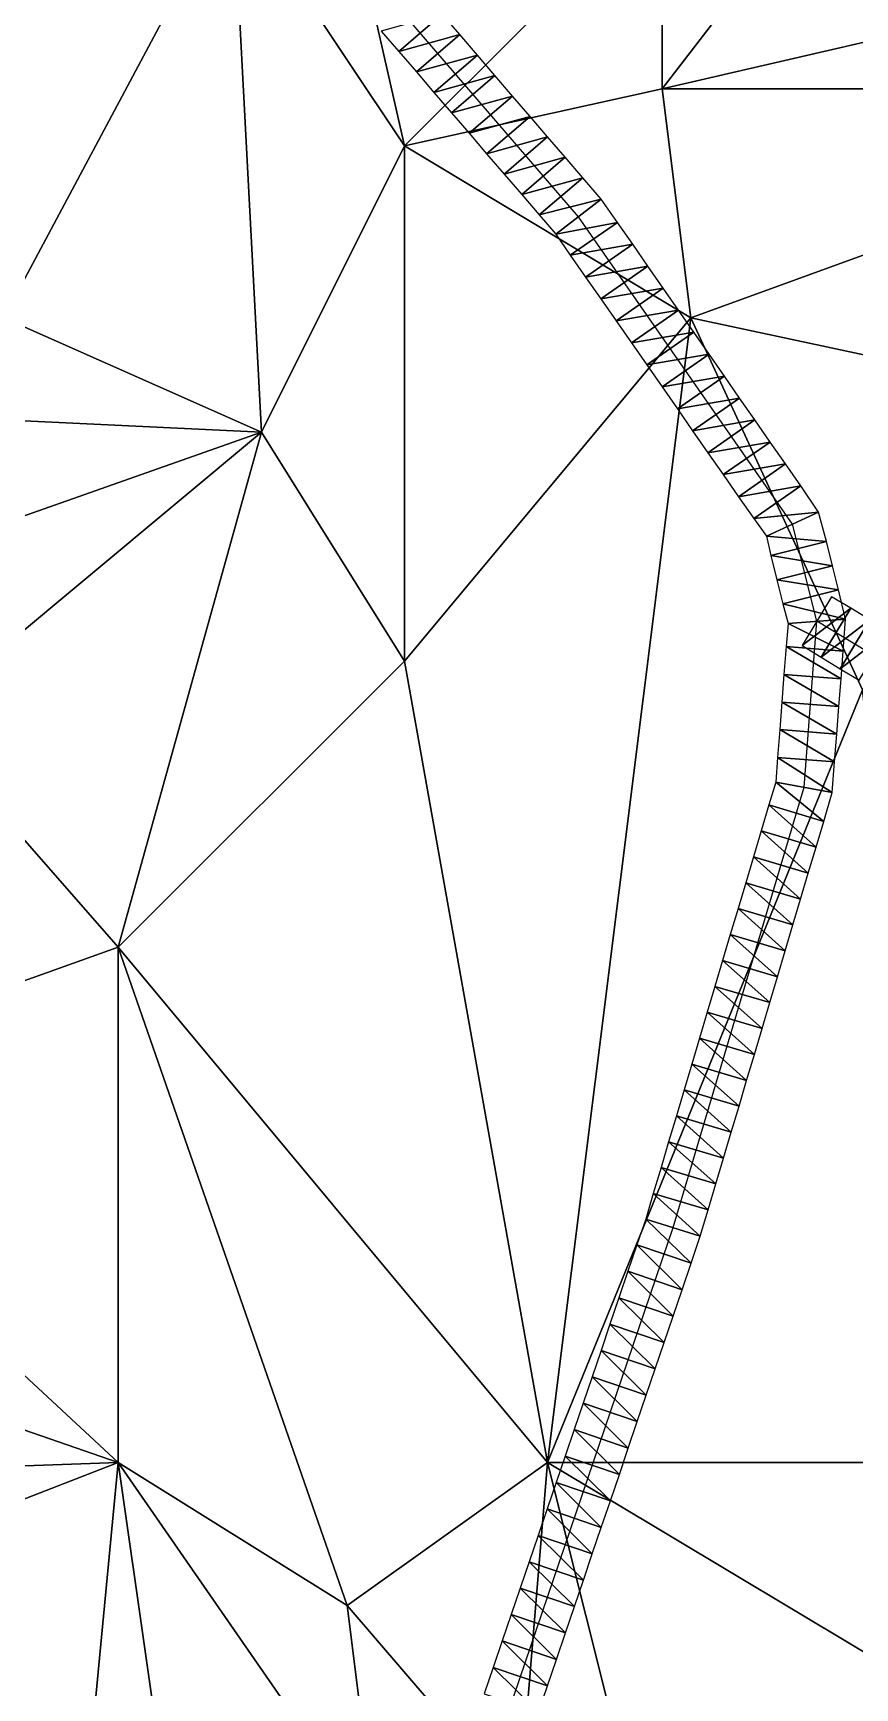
# Model space of a CAD drawing. Header units: metres. Extents: x -1103 to 901, y -902 to 905.
# Drawn here: x 414.1 to 471.5, y 562.2 to 677.9 of the extents above; entities that cross this region are included whole.
import ezdxf

# ---------------------------------------------------------------- set-up
doc = ezdxf.new("R2010")
doc.units = ezdxf.units.M
for name, color, linetype in [('OSM_ROAD_AXES', 2, 'CONTINUOUS'), ('OSM_ROAD_SURFACE', 9, 'CONTINUOUS'), ('OSM_TERRAIN', 3, 'CONTINUOUS')]:
    doc.layers.add(name, color=color, linetype=linetype)

msp = doc.modelspace()

# ---------------------------------------------------------------- linework, layer by layer
at = {"layer": 'OSM_ROAD_AXES'}
for points in [[(382.2, 303.4, 15.05), (394.65, 345.51, 15.98), (408.79, 399.06, 15.2), (421.34, 456.55, 14.23), (432.28, 505.9, 14.09), (446.84, 559.34, 15.85), (458.76, 594.41, 14.89), (467.91, 625.18, 14.38), (468.81, 636.79, 14.31), (467.11, 643.57, 14.38), (452.16, 665.05, 14.37), (434.98, 685.04, 14.1), (419.14, 703.46, 14.14), (395.65, 731.57, 14.85)], [(505.08, 560.08, 13.86), (498.87, 581.58, 11.95), (495.61, 590.86, 11.83), (492.51, 601.1, 12.12), (482.22, 624.23, 13.26), (474.12, 633.57, 14.05), (468.81, 636.79, 14.31)]]:
    msp.add_polyline3d(points, dxfattribs=at)
at = {"layer": 'OSM_ROAD_SURFACE'}
for points in [[(442.63, 679.2, 14.13), (438.37, 678.02, 14.17), (439.6, 676.6, 14.16)], [(443.86, 677.78, 14.13), (442.63, 679.2, 14.13), (439.6, 676.6, 14.16)], [(443.86, 677.78, 14.13), (439.6, 676.6, 14.16), (440.83, 675.17, 14.16)], [(445.09, 676.35, 14.12), (443.86, 677.78, 14.13), (440.83, 675.17, 14.16)], [(445.09, 676.35, 14.12), (440.83, 675.17, 14.16), (442.05, 673.74, 14.15)], [(446.31, 674.92, 14.11), (445.09, 676.35, 14.12), (442.05, 673.74, 14.15)], [(446.31, 674.92, 14.11), (442.05, 673.74, 14.15), (443.28, 672.31, 14.14)], [(447.54, 673.49, 14.11), (446.31, 674.92, 14.11), (443.28, 672.31, 14.14)], [(447.54, 673.49, 14.11), (443.28, 672.31, 14.14), (444.51, 670.89, 14.14)], [(448.77, 672.07, 14.1), (447.54, 673.49, 14.11), (444.51, 670.89, 14.14)], [(448.77, 672.07, 14.1), (444.51, 670.89, 14.14), (445.73, 669.46, 14.21)], [(449.99, 670.64, 14.16), (448.77, 672.07, 14.1), (445.73, 669.46, 14.21)], [(449.99, 670.64, 14.16), (445.73, 669.46, 14.21), (446.96, 668.03, 14.28)], [(451.22, 669.21, 14.23), (449.99, 670.64, 14.16), (446.96, 668.03, 14.28)], [(451.22, 669.21, 14.23), (446.96, 668.03, 14.28), (448.19, 666.6, 14.35)], [(452.45, 667.78, 14.3), (451.22, 669.21, 14.23), (448.19, 666.6, 14.35)], [(452.45, 667.78, 14.3), (448.19, 666.6, 14.35), (449.41, 665.18, 14.41)], [(453.74, 666.28, 14.37), (452.45, 667.78, 14.3), (449.41, 665.18, 14.41)], [(453.74, 666.28, 14.37), (449.41, 665.18, 14.41), (450.58, 663.83, 14.48)], [(454.87, 664.66, 14.45), (453.74, 666.28, 14.37), (450.58, 663.83, 14.48)], [(454.87, 664.66, 14.45), (450.58, 663.83, 14.48), (451.58, 662.38, 14.55)], [(455.94, 663.13, 14.52), (454.87, 664.66, 14.45), (451.58, 662.38, 14.55)], [(455.94, 663.13, 14.52), (451.58, 662.38, 14.55), (452.65, 660.84, 14.62)], [(457, 661.59, 14.59), (455.94, 663.13, 14.52), (452.65, 660.84, 14.62)], [(457, 661.59, 14.59), (452.65, 660.84, 14.62), (453.72, 659.31, 14.7)], [(458.07, 660.06, 14.66), (457, 661.59, 14.59), (453.72, 659.31, 14.7)], [(458.07, 660.06, 14.66), (453.72, 659.31, 14.7), (454.79, 657.77, 14.77)], [(459.14, 658.52, 14.73), (458.07, 660.06, 14.66), (454.79, 657.77, 14.77)], [(459.14, 658.52, 14.73), (454.79, 657.77, 14.77), (455.86, 656.24, 14.85)], [(460.21, 656.99, 14.75), (459.14, 658.52, 14.73), (455.86, 656.24, 14.85)], [(460.21, 656.99, 14.75), (455.86, 656.24, 14.85), (456.93, 654.7, 14.92)], [(461.28, 655.45, 14.7), (460.21, 656.99, 14.75), (456.93, 654.7, 14.92)], [(461.28, 655.45, 14.7), (456.93, 654.7, 14.92), (457.99, 653.17, 14.88)], [(462.35, 653.92, 14.65), (461.28, 655.45, 14.7), (457.99, 653.17, 14.88)], [(462.35, 653.92, 14.65), (457.99, 653.17, 14.88), (459.06, 651.63, 14.82)], [(463.41, 652.38, 14.6), (462.35, 653.92, 14.65), (459.06, 651.63, 14.82)], [(463.41, 652.38, 14.6), (459.06, 651.63, 14.82), (460.13, 650.1, 14.77)], [(464.48, 650.85, 14.55), (463.41, 652.38, 14.6), (460.13, 650.1, 14.77)], [(464.48, 650.85, 14.55), (460.13, 650.1, 14.77), (461.2, 648.56, 14.72)], [(465.55, 649.31, 14.5), (464.48, 650.85, 14.55), (461.2, 648.56, 14.72)], [(465.55, 649.31, 14.5), (461.2, 648.56, 14.72), (462.27, 647.03, 14.67)], [(466.62, 647.78, 14.45), (465.55, 649.31, 14.5), (462.27, 647.03, 14.67)], [(466.62, 647.78, 14.45), (462.27, 647.03, 14.67), (463.34, 645.49, 14.62)], [(467.69, 646.24, 14.4), (466.62, 647.78, 14.45), (463.34, 645.49, 14.62)], [(467.69, 646.24, 14.4), (463.34, 645.49, 14.62), (464.4, 643.96, 14.57)], [(468.93, 644.4, 14.34), (467.69, 646.24, 14.4), (464.4, 643.96, 14.57)], [(468.93, 644.4, 14.34), (464.4, 643.96, 14.57), (465.3, 642.73, 14.53)], [(469.48, 642.35, 14.32), (468.93, 644.4, 14.34), (465.3, 642.73, 14.53)], [(469.48, 642.35, 14.32), (465.3, 642.73, 14.53), (465.6, 641.39, 14.51)], [(469.9, 640.66, 14.3), (469.48, 642.35, 14.32), (465.6, 641.39, 14.51)], [(469.9, 640.66, 14.3), (465.6, 641.39, 14.51), (466.02, 639.69, 14.49)], [(470.32, 638.97, 14.28), (469.9, 640.66, 14.3), (466.02, 639.69, 14.49)], [(470.32, 638.97, 14.28), (466.02, 639.69, 14.49), (466.44, 638, 14.48)], [(470.8, 636.94, 14.26), (470.32, 638.97, 14.28), (466.44, 638, 14.48)], [(471.17, 637.69, 14.24), (469.84, 638.5, 14.31), (467.77, 635.08, 14.42)], [(470.8, 636.94, 14.26), (466.44, 638, 14.48), (466.81, 636.63, 14.46)], [(471.17, 637.69, 14.24), (467.77, 635.08, 14.42), (469.1, 634.27, 14.35)], [(472.5, 636.89, 14.18), (471.17, 637.69, 14.24), (469.1, 634.27, 14.35)], [(470.65, 634.7, 14.27), (466.81, 636.63, 14.46), (466.66, 635.01, 14.47)], [(470.65, 634.7, 14.27), (470.8, 636.94, 14.26), (466.81, 636.63, 14.46)], [(472.5, 636.89, 14.18), (469.1, 634.27, 14.35), (470.43, 633.47, 14.29)], [(473.83, 636.08, 14.11), (472.5, 636.89, 14.18), (470.43, 633.47, 14.29)], [(473.83, 636.08, 14.11), (470.43, 633.47, 14.29), (471.76, 632.66, 14.22)], [(470.5, 632.76, 14.29), (466.66, 635.01, 14.47), (466.51, 633.07, 14.48)], [(470.5, 632.76, 14.29), (470.65, 634.7, 14.27), (466.66, 635.01, 14.47)], [(470.35, 630.83, 14.3), (466.51, 633.07, 14.48), (466.36, 631.14, 14.49)], [(470.35, 630.83, 14.3), (470.5, 632.76, 14.29), (466.51, 633.07, 14.48)], [(470.2, 628.9, 14.31), (466.36, 631.14, 14.49), (466.21, 629.21, 14.51)], [(470.2, 628.9, 14.31), (470.35, 630.83, 14.3), (466.36, 631.14, 14.49)], [(470.05, 626.96, 14.32), (466.21, 629.21, 14.51), (466.06, 627.27, 14.52)], [(470.05, 626.96, 14.32), (470.2, 628.9, 14.31), (466.21, 629.21, 14.51)], [(469.88, 624.82, 14.33), (466.06, 627.27, 14.52), (465.94, 625.55, 14.53)], [(469.88, 624.82, 14.33), (470.05, 626.96, 14.32), (466.06, 627.27, 14.52)], [(469.29, 622.8, 14.36), (465.94, 625.55, 14.53), (465.45, 623.95, 14.55)], [(469.29, 622.8, 14.36), (469.88, 624.82, 14.33), (465.94, 625.55, 14.53)], [(468.75, 620.99, 14.39), (465.45, 623.95, 14.55), (464.92, 622.13, 14.58)], [(468.75, 620.99, 14.39), (469.29, 622.8, 14.36), (465.45, 623.95, 14.55)], [(468.21, 619.18, 14.42), (464.92, 622.13, 14.58), (464.38, 620.32, 14.61)], [(468.21, 619.18, 14.42), (468.75, 620.99, 14.39), (464.92, 622.13, 14.58)], [(467.67, 617.37, 14.45), (464.38, 620.32, 14.61), (463.84, 618.51, 14.64)], [(467.67, 617.37, 14.45), (468.21, 619.18, 14.42), (464.38, 620.32, 14.61)], [(467.13, 615.56, 14.48), (463.84, 618.51, 14.64), (463.3, 616.7, 14.67)], [(467.13, 615.56, 14.48), (467.67, 617.37, 14.45), (463.84, 618.51, 14.64)], [(466.6, 613.75, 14.51), (463.3, 616.7, 14.67), (462.76, 614.89, 14.7)], [(466.6, 613.75, 14.51), (467.13, 615.56, 14.48), (463.3, 616.7, 14.67)], [(466.06, 611.94, 14.54), (462.76, 614.89, 14.7), (462.22, 613.08, 14.73)], [(466.06, 611.94, 14.54), (466.6, 613.75, 14.51), (462.76, 614.89, 14.7)], [(465.52, 610.13, 14.57), (462.22, 613.08, 14.73), (461.69, 611.27, 14.77)], [(465.52, 610.13, 14.57), (466.06, 611.94, 14.54), (462.22, 613.08, 14.73)], [(464.98, 608.32, 14.6), (461.69, 611.27, 14.77), (461.15, 609.46, 14.79)], [(464.98, 608.32, 14.6), (465.52, 610.13, 14.57), (461.69, 611.27, 14.77)], [(464.44, 606.51, 14.63), (461.15, 609.46, 14.79), (460.61, 607.65, 14.82)], [(464.44, 606.51, 14.63), (464.98, 608.32, 14.6), (461.15, 609.46, 14.79)], [(463.9, 604.7, 14.66), (460.61, 607.65, 14.82), (460.07, 605.84, 14.86)], [(463.9, 604.7, 14.66), (464.44, 606.51, 14.63), (460.61, 607.65, 14.82)], [(463.37, 602.89, 14.69), (460.07, 605.84, 14.86), (459.53, 604.03, 14.89)], [(463.37, 602.89, 14.69), (463.9, 604.7, 14.66), (460.07, 605.84, 14.86)], [(462.83, 601.08, 14.72), (459.53, 604.03, 14.89), (458.99, 602.22, 14.92)], [(462.83, 601.08, 14.72), (463.37, 602.89, 14.69), (459.53, 604.03, 14.89)], [(462.29, 599.27, 14.75), (458.99, 602.22, 14.92), (458.45, 600.41, 14.95)], [(462.29, 599.27, 14.75), (462.83, 601.08, 14.72), (458.99, 602.22, 14.92)], [(461.75, 597.46, 14.78), (458.45, 600.41, 14.95), (457.92, 598.6, 14.98)], [(461.75, 597.46, 14.78), (462.29, 599.27, 14.75), (458.45, 600.41, 14.95)], [(461.21, 595.65, 14.81), (457.92, 598.6, 14.98), (457.38, 596.79, 15.01)], [(461.21, 595.65, 14.81), (461.75, 597.46, 14.78), (457.92, 598.6, 14.98)], [(460.66, 593.8, 14.84), (457.38, 596.79, 15.01), (456.85, 595.01, 15.04)], [(460.66, 593.8, 14.84), (461.21, 595.65, 14.81), (457.38, 596.79, 15.01)], [(460.02, 591.92, 14.87), (456.85, 595.01, 15.04), (456.24, 593.21, 15.07)], [(460.02, 591.92, 14.87), (460.66, 593.8, 14.84), (456.85, 595.01, 15.04)], [(459.4, 590.07, 14.91), (456.24, 593.21, 15.07), (455.61, 591.36, 15.11)], [(459.4, 590.07, 14.91), (460.02, 591.92, 14.87), (456.24, 593.21, 15.07)], [(458.77, 588.23, 14.94), (455.61, 591.36, 15.11), (454.98, 589.51, 15.14)], [(458.77, 588.23, 14.94), (459.4, 590.07, 14.91), (455.61, 591.36, 15.11)], [(458.14, 586.38, 14.98), (454.98, 589.51, 15.14), (454.35, 587.67, 15.17)], [(458.14, 586.38, 14.98), (458.77, 588.23, 14.94), (454.98, 589.51, 15.14)], [(457.51, 584.54, 15.01), (454.35, 587.67, 15.17), (453.73, 585.82, 15.21)], [(457.51, 584.54, 15.01), (458.14, 586.38, 14.98), (454.35, 587.67, 15.17)], [(456.89, 582.69, 15.05), (453.73, 585.82, 15.21), (453.1, 583.98, 15.24)], [(456.89, 582.69, 15.05), (457.51, 584.54, 15.01), (453.73, 585.82, 15.21)], [(456.26, 580.85, 15.08), (453.1, 583.98, 15.24), (452.47, 582.13, 15.28)], [(456.26, 580.85, 15.08), (456.89, 582.69, 15.05), (453.1, 583.98, 15.24)], [(455.63, 579, 15.12), (452.47, 582.13, 15.28), (451.85, 580.29, 15.31)], [(455.63, 579, 15.12), (456.26, 580.85, 15.08), (452.47, 582.13, 15.28)], [(455.01, 577.15, 15.2), (451.85, 580.29, 15.31), (451.22, 578.44, 15.35)], [(455.01, 577.15, 15.2), (455.63, 579, 15.12), (451.85, 580.29, 15.31)], [(454.38, 575.31, 15.34), (451.22, 578.44, 15.35), (450.59, 576.59, 15.46)], [(454.38, 575.31, 15.34), (455.01, 577.15, 15.2), (451.22, 578.44, 15.35)], [(453.75, 573.46, 15.46), (450.59, 576.59, 15.46), (449.96, 574.75, 15.5)], [(453.75, 573.46, 15.46), (454.38, 575.31, 15.34), (450.59, 576.59, 15.46)], [(453.12, 571.62, 15.6), (449.96, 574.75, 15.5), (449.34, 572.9, 15.54)], [(453.12, 571.62, 15.6), (453.75, 573.46, 15.46), (449.96, 574.75, 15.5)], [(452.5, 569.77, 15.73), (449.34, 572.9, 15.54), (448.71, 571.06, 15.59)], [(452.5, 569.77, 15.73), (453.12, 571.62, 15.6), (449.34, 572.9, 15.54)], [(451.87, 567.92, 15.79), (448.71, 571.06, 15.59), (448.08, 569.21, 15.65)], [(451.87, 567.92, 15.79), (452.5, 569.77, 15.73), (448.71, 571.06, 15.59)], [(451.24, 566.08, 15.81), (448.08, 569.21, 15.65), (447.45, 567.37, 15.71)], [(451.24, 566.08, 15.81), (451.87, 567.92, 15.79), (448.08, 569.21, 15.65)], [(450.62, 564.23, 15.83), (447.45, 567.37, 15.71), (446.83, 565.52, 15.77)], [(450.62, 564.23, 15.83), (451.24, 566.08, 15.81), (447.45, 567.37, 15.71)], [(449.99, 562.39, 15.84), (446.83, 565.52, 15.77), (446.2, 563.67, 15.82)], [(449.99, 562.39, 15.84), (450.62, 564.23, 15.83), (446.83, 565.52, 15.77)], [(449.36, 560.54, 15.86), (446.2, 563.67, 15.82), (445.57, 561.83, 15.88)], [(449.36, 560.54, 15.86), (449.99, 562.39, 15.84), (446.2, 563.67, 15.82)]]:
    msp.add_3dface(points, dxfattribs=at)
at = {"layer": 'OSM_TERRAIN'}
for points in [[(428, 688, 14.06), (440, 670, 14.13), (430, 714, 14.09)], [(440, 670, 14.13), (458, 688, 13.94), (430, 714, 14.09)], [(458, 688, 13.94), (458, 674, 13.97), (478, 700, 12.38)], [(458, 674, 13.97), (484, 680, 12.44), (478, 700, 12.38)], [(412, 658, 16.06), (428, 688, 14.06), (398, 678, 14.78)], [(412, 658, 16.06), (430, 650, 15.54), (428, 688, 14.06)], [(430, 650, 15.54), (440, 670, 14.13), (428, 688, 14.06)], [(440, 670, 14.13), (458, 674, 13.97), (458, 688, 13.94)], [(504, 674, 11.5), (484, 680, 12.44), (458, 674, 13.97)], [(460, 658, 14.71), (458, 674, 13.97), (440, 670, 14.13)], [(460, 658, 14.71), (504, 674, 11.5), (458, 674, 13.97)], [(488, 652, 13.32), (504, 674, 11.5), (460, 658, 14.71)], [(440, 634, 15.88), (440, 670, 14.13), (430, 650, 15.54)], [(440, 634, 15.88), (460, 658, 14.71), (440, 670, 14.13)], [(412, 658, 16.06), (388, 652, 17.61), (430, 650, 15.54)], [(440, 634, 15.88), (450, 578, 15.36), (460, 658, 14.71)], [(450, 578, 15.36), (472, 632, 14.16), (460, 658, 14.71)], [(460, 658, 14.71), (472, 632, 14.16), (488, 652, 13.32)], [(396, 638, 17.26), (430, 650, 15.54), (388, 652, 17.61)], [(406, 630, 16.78), (430, 650, 15.54), (396, 638, 17.26)], [(420, 614, 16.94), (430, 650, 15.54), (406, 630, 16.78)], [(430, 650, 15.54), (420, 614, 16.94), (440, 634, 15.88)], [(420, 614, 16.94), (450, 578, 15.36), (440, 634, 15.88)], [(450, 578, 15.36), (478, 578, 13.9), (472, 632, 14.16)], [(392, 604, 16.9), (420, 614, 16.94), (406, 630, 16.78)], [(392, 604, 16.9), (420, 578, 16.8), (420, 614, 16.94)], [(436, 568, 15.98), (450, 578, 15.36), (420, 614, 16.94)], [(420, 578, 16.8), (436, 568, 15.98), (420, 614, 16.94)], [(420, 578, 16.8), (392, 604, 16.9), (368, 596, 15.29)], [(364, 576, 13.98), (420, 578, 16.8), (368, 596, 15.29)], [(384, 564, 13.66), (420, 578, 16.8), (364, 576, 13.98)], [(384, 564, 13.66), (416, 536, 11.99), (420, 578, 16.8)], [(416, 536, 11.99), (426, 536, 13.3), (420, 578, 16.8)], [(426, 536, 13.3), (438, 552, 15.57), (420, 578, 16.8)], [(438, 552, 15.57), (436, 568, 15.98), (420, 578, 16.8)], [(448, 554, 15.92), (450, 578, 15.36), (436, 568, 15.98)], [(448, 554, 15.92), (458, 546, 16.68), (450, 578, 15.36)], [(458, 546, 16.68), (480, 560, 14.82), (450, 578, 15.36)], [(480, 560, 14.82), (478, 578, 13.9), (450, 578, 15.36)], [(438, 552, 15.57), (448, 554, 15.92), (436, 568, 15.98)], [(402, 542, 11.57), (416, 536, 11.99), (384, 564, 13.66)]]:
    msp.add_3dface(points, dxfattribs=at)

doc.saveas('drawing.dxf')
